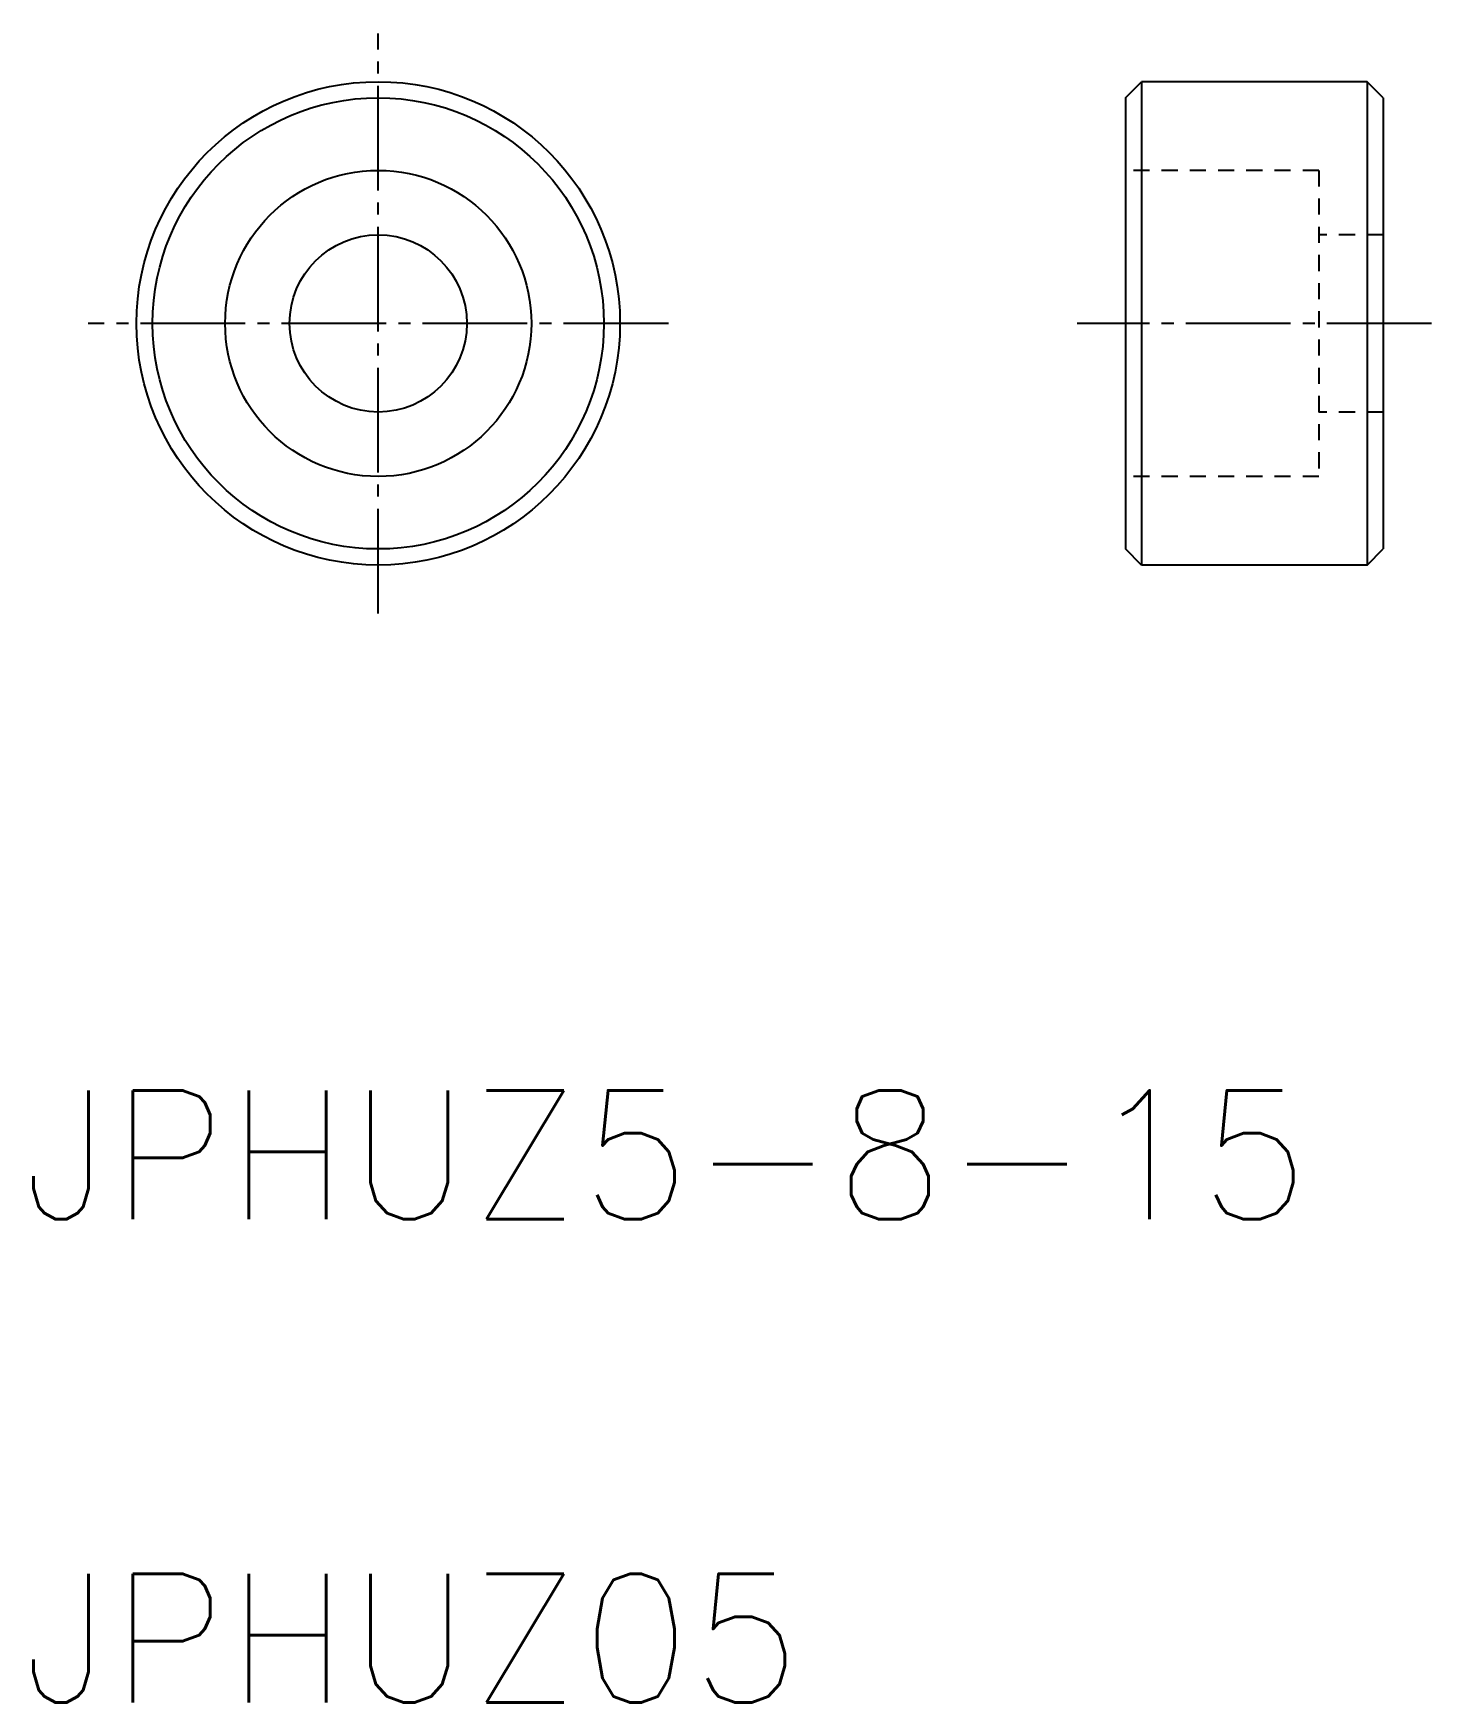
# Model space of a CAD drawing. Extents: x 112.5 to 155.9, y 50.8 to 102.6.
import ezdxf

# ---------------------------------------------------------------- set-up
doc = ezdxf.new("R2010")
doc.units = 0
doc.header["$LTSCALE"] = 0.25
doc.linetypes.add('CENTER', pattern=[17.5, 13, -1.5, 1.5, -1.5])
doc.linetypes.add('DASHED', pattern=[3.5, 2, -1.5])
doc.layers.get('0').update_dxf_attribs({"linetype": 'CONTINUOUS'})
doc.layers.add('CENTER', color=1, linetype='CENTER')
doc.styles.get("Standard").update_dxf_attribs({"font": 'txt.shx'})

msp = doc.modelspace()

# ---------------------------------------------------------------- linework, layer by layer
at = {"color": 7, "linetype": 'CONTINUOUS'}
for p, q in [((146.423, 100.596), (146.923, 101.096)), ((146.923, 101.096), (146.923, 86.096)), ((153.923, 101.096), (146.923, 101.096)), ((153.923, 101.096), (153.923, 86.096)), ((154.423, 100.596), (153.923, 101.096)), ((146.423, 100.596), (146.423, 86.596)), ((154.423, 100.596), (154.423, 86.596)), ((146.923, 86.096), (146.423, 86.596)), ((153.923, 86.096), (154.423, 86.596)), ((153.923, 86.096), (146.923, 86.096))]:
    msp.add_line(p, q, dxfattribs=at)
at = {"color": 3, "linetype": 'DASHED'}
for p, q in [((152.423, 98.346), (146.423, 98.346)), ((152.423, 98.346), (152.423, 88.846)), ((154.423, 96.346), (152.423, 96.346)), ((154.423, 90.846), (152.423, 90.846)), ((152.423, 88.846), (146.423, 88.846))]:
    msp.add_line(p, q, dxfattribs=at)
at = {"color": 7, "linetype": 'CONTINUOUS'}
for radius in [7.5, 7, 4.75, 2.75]:
    msp.add_circle((123.243, 93.596), radius, dxfattribs=at)
at = {"layer": 'CENTER', "color": 1, "linetype": 'CENTER'}
for p, q in [((123.243, 84.596), (123.243, 102.596)), ((132.243, 93.596), (114.243, 93.596)), ((155.923, 93.596), (144.923, 93.596))]:
    msp.add_line(p, q, dxfattribs=at)

# ---------------------------------------------------------------- texts
for s, p in [('JPHUZ5-8-15', (112.201, 65.795)), ('JPHUZ05', (112.201, 50.795))]:
    msp.add_text(s, height=4).set_placement(p)

doc.saveas('drawing.dxf')
